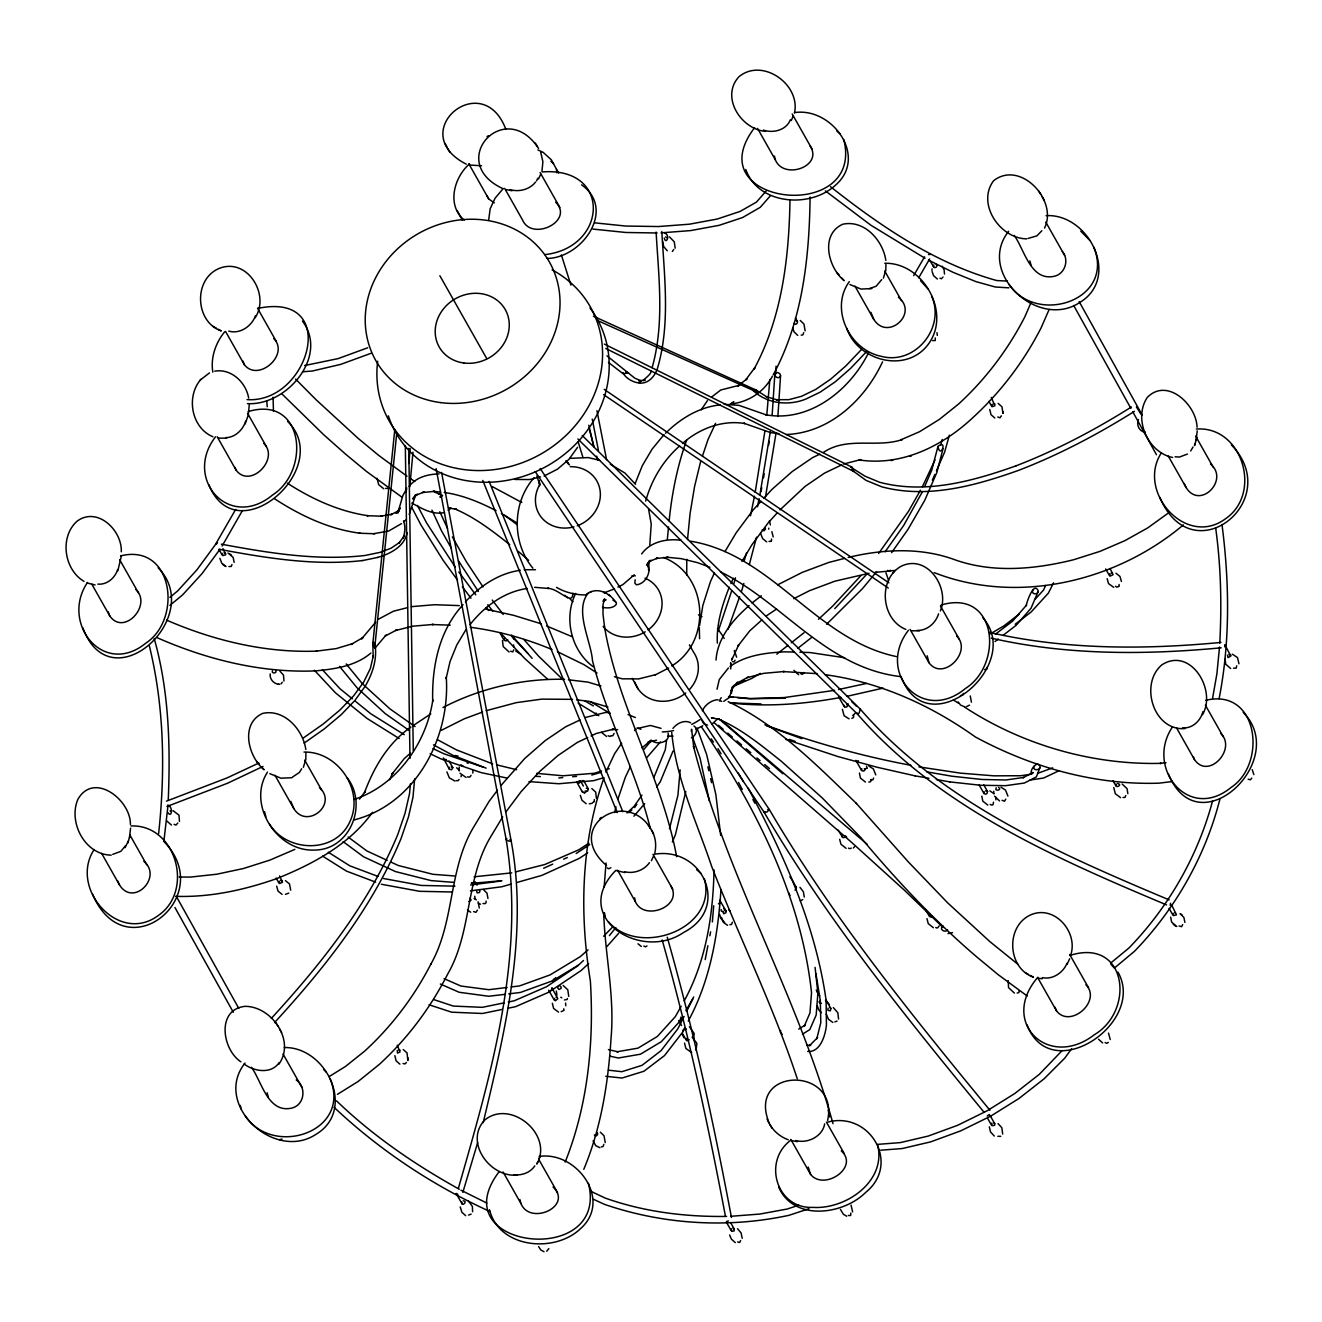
<?xml version="1.0" encoding="UTF-8"?>
<svg xmlns="http://www.w3.org/2000/svg" width="1322" height="1322" viewBox="0 0 1322 1322"><rect width="100%" height="100%" fill="white"/><g stroke="black" fill="none" stroke-linecap="round" stroke-linejoin="round"><path stroke-width="1.5" d="M234.143 562.395L233.168 557.438L228.012 552.993M1170.664 917.121L1171.639 922.095L1176.795 926.524M1184.892 922.442L1183.917 917.485L1180.083 913.601L1182.265 915.254M305.911 753.127L305.812 759.39L303.366 767.322M885.922 263.987L885.806 270.25L883.377 278.182M376.985 478.267L378.72 484.728L383.793 488.826M789.994 199.655C789.069 257.443 782.029 317.561 754.069 369.069L754.862 367.648L745.625 379.976L747.095 378.736L737.742 386.074L739.775 385.165L720.771 389.99L711.616 397.013M810.089 197.061C809.378 257.658 802.504 320.816 773.188 374.87M1110.249 1039.538L1108.497 1033.077M487.95 898.464L487.008 893.193L483.422 889.541M842.378 709.27L844.08 715.698L849.088 718.854M686.779 559.305L686.713 575.235M604.154 886.88L606.021 863.018M168.241 800.339C170.488 746.236 169.051 690.91 154.195 638.509M1219.776 643.103C1221.809 604.749 1220.966 566.163 1215.678 528.106M769.834 379.414L766.793 415.058L765.785 414.778C809.56 422.759 850.228 389.957 868.653 352.511M775.717 373.994L776.031 366.211M129.473 837.454L130.564 828.15M1196.129 440.143L1197.22 430.856M790.887 878.601L789.928 876.602M804.272 897.076L803.379 891.739L799.975 887.343M829.654 1117.007L829.572 1114.413M852.624 1211.91L851.054 1205.135M573.021 593.181L572.459 596.701L570.509 598.436C562.66 596.371 556.479 588.934 547.672 588.191L548.713 588.488L534.617 587.315M777.881 416.43L780.558 375.663C780.74 372.573 775.138 371.003 774.808 374.589L772.147 415.224M931.96 270.316L932.027 268.862M944.486 274.051L944.123 269.853L942.173 266.234M303.663 737.759L323.345 723.927L340.167 709.815L353.718 695.719L363.666 682.152L370.358 668.469L373.349 655.729L373.168 657.067L372.837 643.599L394.815 429.402M372.787 644.293L374.159 647.036L374.737 642.591M817.872 993.301L816.17 1015.048L809.808 1029.59L802.471 1034.168M537.79 1161.79L536.798 1164.087C553.835 1134.755 510.325 1098.483 484.513 1120.23C464.121 1142.324 490.264 1177.72 517.216 1175.093M794.505 112.882C800.735 84.426 762.397 57.342 738.998 76.693C720.193 96.837 740.998 129.275 765.57 131.407M270.2 673.923C269.374 679.078 273.968 684.118 279.058 684.333M282.297 682.284L280.958 683.937M443.349 757.969L449.315 769.189L451.595 769.751L452.818 767.685L449.034 760.993M461.097 776.774L461.196 775.535M582.44 791.399L584.506 793.233L586.241 791.085M993.764 791.217L993.747 793.646M1113.785 787.565L1115.322 793.745L1120.56 797.645M1127.848 793.663L1127.088 788.705L1122.114 783.996M1251.769 778.113L1250.447 779.765L1248.166 779.203M712.343 921.897L713.715 905.785M720.936 889.59C718.143 934.77 710.03 980.874 688.266 1021.047M680.152 769.867L677.938 795.233L669.477 828.762M685.771 791.548L675.443 834.628L672.353 841.998M406.218 491.784L406.598 487.686M408.829 463.51L410.184 448.604M409.803 486.661L412.976 452.223M410.448 783.797L409.523 793.712L405.011 813.361L397.823 834.413C369.003 903.719 321.692 963.474 271.341 1018.37M167.778 812.551C172.009 818.781 173.281 806.47 167.762 805.032M177.826 823.061L175.975 825.077L174.025 824.317M1225.064 659.248L1225.791 664.305L1230.683 668.535M1238.978 663.793L1237.508 657.579L1232.302 654.142M158.64 833.554C165.349 771.205 164.374 707.121 149.369 646.012M167.911 806.288L163.911 841.089M667.346 539.211L668.535 526.916M669.147 520.752C671.923 493.321 677.327 466.005 686.696 440.028M687.523 539.525L690.067 513.597L694.562 486.562L700.627 461.527M1219.528 647.003L1216.884 673.939L1212.571 698.33M374.985 645.219L396.55 435.103M649.796 544.846L651.234 524.123L648.54 508.838M770.362 431.484L759.952 494.61M776.08 432.773L765.488 496.973M273.456 411.192L273.076 397.211M605.245 1142.588L604.038 1135.763L600.337 1132.194M716.028 660.075C717.416 637.981 733.148 619.489 749.095 605.625M768.726 529.13L768.743 528.172M805.131 330.864L803.941 324.039L800.24 320.469M121.459 555.571L117.807 570.922M857.317 713.087L857.482 714.128C938.207 807.081 1055.303 858.127 1166.533 904.892M488.727 219.733L490.165 208.76L495.122 198.135L503.236 188.534M541.987 171.083L542.896 161.73L540.665 152.013M654.869 852.872C656.472 845.27 655.762 836.826 651.432 830.233M691.307 731.297L691.588 729.248L693.819 747.789L693.455 746.12C726.654 876.717 797.05 993.962 833.009 1123.683M735.032 660.207L734.503 661.463M723.745 701.321L729.281 697.57L731.744 690.596M721.168 909.553L721.101 910.032A2.363 2.115 -29.5 0 0 721.581 911.337L723.663 911.717M764.926 430.939L755.192 492.263M768.594 445.398L769.156 441.35M817.079 992.128L816.88 990.839A2.363 2.115 -29.5 0 0 816.186 990.195M666.552 740.337L665.28 749.772L653.944 777.27M780.558 375.663C780.228 379.249 774.626 377.679 774.808 374.589M568.741 996.375L567.799 989.814L563.106 985.419M472.598 1211.729L472.4 1206.457L468.517 1201.12M699.602 625.471L702.841 605.476L710.393 581.746L714.409 572.988M290.675 890.169L289.501 883.939L285.436 880.65M479.291 908.032L478.134 901.802M971.439 702.213L970.265 695.983M824.664 1123.865C822.615 1136.474 807.56 1143.827 795.778 1140.539M827.605 1120.511C839.536 1065.813 746.451 1066.755 769.024 1122.659M1219.115 698.677C1230.286 641.401 1229.443 582.225 1221.991 524.537M754.482 496.213L750.483 515.795M761.026 491.586L761.736 487.636M763.505 477.771L764.215 473.838M408.3 1058.096L407.837 1060.525L407.044 1052.907L403.227 1049.585M552.034 989.104L552.084 988.212M563.899 1010.091L563.8 1008.802M838.561 1019.047L837.851 1012.768L833.323 1007.579M1001.398 415.835L999.961 417.769L997.779 416.975M1002.952 413.307L1001.944 406.763L998.143 403.425M717.036 689.241L719.284 679.508L728.439 667.974M731.397 693.042L732.669 686.415L731.843 688.745M372.837 643.599L373.382 642.029M675.178 248.172L674.253 241.827L669.494 236.886M1002.952 413.224L1003.2 411.935M1070.556 955.558C1078.901 932.109 1053.882 903.67 1029.871 915.254C1005.431 927.119 1007.529 968.167 1033.44 977.156L1030.383 975.487M705.188 959.59L707.898 945.709M709.848 935.811L710.625 931.845M757.489 506.756L759.125 498.658M937.959 446.439C940.504 459.808 947.891 438.491 937.959 446.439L931.713 470.285L924.722 486.397M635.155 579.763L634.857 583.151L636.46 584.82C645.979 583.762 651.564 571.848 648.077 563.155L647.846 567.022L649.73 560.363M845.716 836.016L844.163 837.57A2.363 2.115 -29.5 0 1 842.676 837.421L838.198 830.15M664.272 238.026C665.759 245.264 670.998 235.25 664.602 233.002M645.681 501.088C651.399 480.084 663.181 460.403 679.607 446.026M407.11 532.716C404.664 546.531 389.825 554.05 377.646 557.454M989.253 1114.545L987.237 1115.983M1002.687 1134.078L1001.828 1127.716L998.011 1123.601M614.598 812.567L616.019 806.817M756.498 537.178L749.326 564.593M459.263 767.008L459.065 770.743M472.764 773.056L473.045 770.627M483.208 1122.659C504.921 1031.127 528.717 935.067 511.151 840.858L441.565 472.4M596.404 798.339L595.693 792.126L591.859 788.59M179.462 821.392L179.015 815.228L173.083 810.634M940.355 610.946C950.088 587.745 927.267 553.868 901.406 566.113C877.659 579.102 880.997 619.407 905.834 629.421M1212.555 800.983C1197.93 855.962 1168.565 907.156 1128.971 947.973L1110.612 963.127M1220.024 798.686C1205.631 855.813 1175.44 909.024 1134.474 951.311L1115.041 967.506M943.065 448.67L936.786 472.632L924.722 500.377L907.966 529.428L891.59 552.662M735.445 577.846L734.007 583.382M502.476 640.509L503.186 646.541L509.053 651.994M732.19 658.207L731.661 660.141L738.701 644.822L737.792 646.21L749.855 630.726L761.869 619.935M477.688 1142.505L462.849 1192.378M940.636 445.117L942.222 439.499M949.378 435.169L944.619 452.107L936.455 470.748M476.598 890.912L477.126 892.829L478.911 892.664A2.363 2.115 -29.5 0 0 479.903 891.507L479.39 889.574M672.997 751.127L660.24 781.847L656.67 786.887M844.229 705.287L844.758 707.204L846.543 707.039A2.363 2.115 -29.5 0 0 847.534 705.865L847.022 703.948M1032.763 590.174C1030.846 594.553 1038.051 595.297 1038.282 591C1033.854 580.424 1026.401 603.212 1026.186 605.757L1026.583 605.03L1012.553 621.175L995.35 634.246M461.923 1202.012C461.031 1207.564 468.434 1201.434 463.311 1200.756M943.016 277.042L941.479 278.76L939.959 278.182M125.012 847.666L128.465 840.842M1195.105 443.548L1194.526 445.58L1196.939 437.367M744.336 560.379L746.533 552.811M741.625 591.05L743.823 583.481M127.87 842.891L130.283 834.661M1033.969 766.38C1032.366 770.792 1039.885 770.792 1040.166 766.843C1038.117 759.291 1029.144 769.867 1031.474 774.262L1033.226 772.478L1022.881 777.766L1023.674 777.468L1005.877 779.98L982.081 779.484L951.873 776.212L926.887 771.866M471.045 775.353L470.302 776.559A2.363 2.115 -29.5 0 1 468.864 777.154L467.575 776.774M283.966 681.012L283.486 675.079L279.801 671.014M802.751 899.571L800.339 900.877M415.323 495.882L409.159 514.473M652.126 367.698C664.602 323.725 658.67 277.025 656.109 232.077M458.337 1188.495C490.528 1075.959 525.826 956.88 506.062 839.024L436.095 468.583M731.611 591.066L718.342 630.776M1039.951 767.603L1036.398 776.873L1024.385 783.037L1005.596 785.681L980.825 785.285L949.857 781.897M507.698 639.716C504.624 644.31 501.269 634.791 500.36 633.172M596.057 713.037L597.015 715.334M854.524 846.741L853.368 847.997M1008.19 980.577L1008.554 987.65L1014.42 993.086M216.296 544.119L217.502 542.813M702.461 456.04L708.014 439.565L715.566 423.337M604.022 777.716C581.019 842.676 579.333 913.419 590.372 980.957C594.14 1042.05 587.993 1104.895 565.172 1162.071M617.903 799.149L625.323 777.303L630.396 766.595M739.659 596.751L728.009 629.322M780.624 1030.433L780.558 1032.581L782.178 1034.382M117.625 569.518C115.146 577.929 106.917 585.002 97.845 584.126M1202.921 711.682C1200.69 720.705 1192.312 728.802 1182.579 727.844M1202.541 714.64C1216.984 690.001 1190.378 646.276 1161.823 664.883C1139.184 684.036 1153.495 731.182 1184.991 728.571M723.068 911.337L723.663 913.75L725.993 912.709L726.009 910.858L719.713 900.249M683.722 1029.276L682.929 1030.516M686.3 1038.398L686.895 1040.827L689.225 1039.77M1138.473 419.685C1136.094 424.676 1139.333 431.848 1145.199 432.079M583.779 1169.342C601.18 1127.699 608.302 1082.569 611.078 1037.753C614.813 995.763 604.914 954.501 603.708 912.725M575.665 593.413C563.453 617.985 571.005 650.292 593.132 666.701M635.287 483.241L642.31 465.691L652.027 449.249L664.041 434.574M245.694 421.173C243 429.815 235.101 437.549 225.698 437.665M245.148 423.899L248.255 415.158L249.263 404.78M771.37 540.896L771.618 540.004A2.363 2.115 -29.5 0 0 771.404 539.079M693.67 1039.373L694.149 1033.391L689.39 1026.682M1044.512 228.078C1058.36 200.233 1020.154 159.665 993.566 180.767C976.314 203.803 1000.143 238.753 1026.863 238.852M938.587 613.821C935.778 623.009 927.086 630.842 917.121 630.396M272.365 670.849C271.027 674.022 277.603 673.493 275.769 670.568M459.081 779.451L458.238 780.492M790.358 119.757C786.491 130.085 773.139 133.539 763.389 130.068M791.283 120.55L793.25 115.84M538.765 1159.361L540.02 1156.419M1038.051 591.793L1031.028 608.219L1016.254 625.207L1003.2 635.254M922.392 491.767L903.719 525.412L885.162 551.737M1031.011 302.573L1024.963 316.569C1008.19 349.372 985.716 379.15 958.549 404.053L939.364 419.405L919.682 431.65L900.679 439.912L902.232 439.565C876.536 448.274 847.501 436.161 823.474 452.388M1049.156 309.431L1041.158 327.74C1023.972 361.369 1000.919 391.907 973.075 417.438L972.579 417.901C942.057 446.373 901.621 466.319 859.118 459.957L860.82 459.577L843.32 464.088M935.018 459.957L922.426 486.727M932.39 480.068L934.836 474.466M406.399 1062.442L405.044 1063.929L403.045 1063.516M554.447 998.49L555.405 1000.804L557.801 998.688L551.918 987.831M255.559 315.512C251.907 326.071 240.026 334.449 228.756 331.111M254.997 317.974C270.696 294.558 246.768 256.633 218.659 268.647C193.276 279.669 194.978 321.874 221.286 330.93L218.213 329.261M1067.052 963.226C1063.252 972.612 1052.593 979.966 1042.331 977.619M1067.168 964.201L1069.647 958.764M729.265 587.199C722.291 604.898 716.309 623.885 717.35 643.136M730.901 583.63L733.363 578.276M536.567 180.866L537.773 178.255M538.517 178.933L540.731 174.157M651.399 860.721L653.613 855.945M389.593 779.699L392.865 772.759L391.956 774.147L404.202 758.663L410.266 753.292M605.922 772.098L614.598 753.755L621.671 743.261M702.379 710.74C705.023 704.824 711.434 700.065 717.929 699.685M288.741 893.11L285.453 894.333M969.505 705.155L966.63 706.559M1119.056 586.076L1119.09 584.473M235.68 509.4L215.155 544.978L196.796 569.98L177.693 590.884L169.894 597.362M242.455 510.49L222.096 546.052M684.052 1016.469L677.905 1028.714L661.066 1050.643L642.046 1065.317L621.885 1071.696L608.368 1070.176M686.696 1011.214L692.844 998.969M682.879 1031.788L684.68 1028.202M1045.652 585.464L1043.521 590.058L1035.275 599.064M1053.601 582.82L1048.296 593.231L1031.11 612.02L1015.23 624.232M731.33 1228.766L731.727 1231.311L734.123 1230.964L734.305 1229.163L730.521 1222.47M403.739 536.699C400.83 542.896 407.523 531.328 403.541 521.099M882.534 361.864C865.15 399.492 829.72 432.806 786.54 434.492M933.894 264.962C931.597 269.192 939.116 267.771 936.273 264.417M471.161 1214.125L468.533 1215.1M650.837 370.755C653.283 373.895 637.65 383.182 645.219 380.009L638.691 380.852M399.839 508.673L397.757 513.118L402.88 495.519L406.532 489.074M415.505 494.758L412.695 498.956L417.388 494.098M649.366 560.941L646.557 565.138L651.151 560.231M920.442 490.247L908.462 511.383L878.618 553.455M681.161 1006.257L675.344 1016.618L657.398 1036.431L637.981 1048.148L616.862 1051.8L618.184 1051.833L608.434 1049.618M684.201 1000.886C706.08 961.21 713.103 914.741 714.029 869.942M680.07 1020.964L682.02 1017.527M685.92 1010.669L693.72 996.937M913.684 275.62L924.557 256.832M918.707 277.785L929.597 258.98M724.952 551.605L736.172 532.799L753.028 510.094L761.059 501.302M741.989 561.404L751.904 544.78L768.297 522.702L777.402 512.721M696.066 1050.279L696.876 1043.289L692.117 1037.109M94.159 849.517C68.661 888.219 118.815 945.346 158.557 915.303C194.433 890.4 175.991 824.234 130.994 825.953M125.59 845.634L120.831 851.351L112.734 854.376M466.121 629.371L456.817 644.905L450.058 661.512L446.125 678.5L446.274 677.161C450.405 737.99 415.554 804.42 353.635 820.037M1161.46 452.719C1135.945 491.437 1186.098 548.564 1225.841 518.521C1262.51 493.04 1242.283 425.684 1196.327 429.039M1190.692 450.951L1193.022 447.018M502.707 816.88L490.958 836.314C465.245 878.75 472.433 931.349 447.629 974.198L447.332 974.76C430.146 1008.389 407.093 1038.927 379.249 1064.458L358.097 1081.495L337.44 1094.352M828.051 1008.108L827.952 1010.339L830.315 1010.834L830.96 1008.719L826.019 999.928M837.09 1021.063L834.81 1021.906M850.724 1215.265L850.823 1213.034M594.322 801.479L594.305 799.529M861.812 768.743L861.564 770.395L863.117 771.073A2.363 2.115 -29.5 0 0 864.555 770.495L865.282 768.875M984.196 791.795L983.948 793.448L985.501 794.142A2.363 2.115 -29.5 0 0 986.939 793.547L987.551 791.548L983.766 784.855M267.474 772.131C246.636 804.454 277.124 852.046 314.785 850.063C350.247 849.749 368.194 804.404 347.075 777.617M301.697 768.743L299.383 772.461L292.195 777.286M849.302 281.636C829.505 308.77 849.418 349.95 881.163 356.296C915.006 365.55 945.742 327.691 931.613 296.128M881.708 279.603L876.139 286.23L869.281 288.659M87.533 582.407C60.002 622.811 103.248 677.856 145.916 643.087C182.535 619.109 173.413 542.896 120.633 555.868M1172.515 726.902C1144.984 767.305 1188.23 822.35 1230.898 787.582C1267.517 763.604 1258.395 687.39 1205.614 700.363M406.168 519.926L403.607 521.496M245.016 1063.037C212.33 1104.316 274.431 1162.137 316.239 1134.177C356.593 1109.769 326.352 1046.627 284.313 1047.536M701.139 409.853L707.435 400.616M279.107 1062.607C271.407 1074.389 253.874 1071.514 244.107 1063.979M278.81 1064.26C295.748 1041.042 271.919 1006.339 245.115 1006.339C216.279 1009.264 221.997 1049.354 240.885 1061.83M1008.636 231.3C975.95 272.563 1038.051 330.384 1079.859 302.424C1120.891 277.471 1088.898 213.354 1046.099 215.635M1041.868 230.739L1036.878 235.861L1028.202 238.39M504.426 638.196L504.145 639.865M611.309 735.577L609.822 736.503L608.137 735.71M646.987 945.924L645.5 946.833L643.814 946.056M1108.299 1042.414L1106.811 1043.322L1105.126 1042.546M200.994 379.282C185.791 396.303 191.277 427.783 212.941 436.772M215.536 436.772C182.932 478.746 229.235 530.965 272.497 495.023C310.852 470.665 304.258 394.881 248.189 411.555M908.445 630.264C875.842 672.22 922.145 724.439 965.407 688.498C1003.762 664.156 997.168 588.356 941.099 605.046M222.36 553.373L222.724 555.587L225.748 554.794L222.922 548.564M641.947 795.133L634.081 806.354L627.008 812.964M1173.11 913.403L1173.473 915.617L1176.497 914.841L1171.771 905.256M634.527 807.61L636.874 804.321M644.706 803.66L633.899 816.203M534.138 477.705C511.994 502.542 511.697 542.714 532.898 568.196M577.582 447.299L568.972 459.312L557.57 469.112L544.135 476.003M1224.684 646.822L1224.883 644.839M1227.477 655.216L1228.039 657.629L1230.832 656.043L1225.097 645.186M1061.996 1050.742L1039.406 1074.241L1014.883 1093.443L986.989 1110.86L957.624 1125.303L928.193 1136.077L900.315 1142.605L877.428 1144.389M1071.613 1048.743L1064.739 1058.162L1044.165 1078.752L1018.932 1098.516L990.723 1116.132L960.863 1130.806L930.622 1141.878L902.166 1148.554L880.733 1150.206M219.915 549.324L202.117 573.533L182.634 594.85L169.927 605.393M404.135 536.088L398.814 543.259L399.707 542.334L391.081 548.2L379.992 552.381L365.037 555.471C316.933 561.007 268.548 552.927 221.319 544.185M397.244 1050.428L397.476 1053.089L400.004 1051.965L397.261 1045.206M551.836 989.567L550.679 990.591M992.161 404.268L992.029 406.73L994.921 405.804L991.219 397.377M563.701 1010.537L561.172 1011.661M224.674 331.805C215.585 342.91 210.413 357.799 212.842 372.16M1037.82 977.272C998.986 1022.187 1048.495 1070.109 1094.236 1034.812C1135.598 1010.272 1126.84 937.232 1069.829 955.459M497.452 790.242L488.991 801.545L474.35 825.953C448.108 868.356 455.231 921.054 430.856 964.151L431.137 963.589C414.364 996.391 391.89 1026.169 364.723 1051.073L345.538 1066.408L329.128 1076.62M501.088 785.384L524.735 758.498L545.259 740.551L565.651 726.786L580.044 719.978M505.88 811.972L521.182 791.548L539.459 771.684L558.148 755.391L577.466 742.353L587.712 737.511M359.485 799.132L365.434 791.2L364.508 792.589C374.076 767.041 388.09 743.03 410.911 727.05M372.507 812.319C349.388 844.593 312.868 864.109 276.777 878.585L276.595 878.634M772.395 376.291C763.802 392.254 748.169 402.301 730.24 404.036L733.842 401.805L730.752 404.466M717.78 718.771L712.062 723.977M890.516 570.278L888.962 571.269L887.607 570.377M686.432 1029.045L684.085 1029.623M764.777 811.526L764.314 812.551C826.977 919.534 905.273 1016.403 983.832 1111.967M682.582 1032.251L664.503 1055.6L643.913 1071.25L622.034 1078.025L605.757 1076.306M1058.905 770.792L1043.554 778.047L1030.036 780.03M609.376 935.629L615.821 927.614M618.597 933.382L606.583 946.916M449.48 767.239L449.1 768.826M592.322 803.247L589.265 803.826M996.226 787.796C993.764 791.878 1002.72 790.06 998.573 787.35M1116.247 784.128C1114.132 789.284 1123.65 784.706 1117.586 783.549M754.598 127.689C695.24 205.373 865.1 224.839 843.8 139.504M499.253 1171.54C439.896 1249.224 609.756 1268.69 588.455 1183.355M534.799 1165.872C530.32 1172.763 521.628 1175.688 513.696 1174.762M374.837 648.309L386.305 634.791M672.948 728.405C676.93 723.332 684.432 719.416 690.662 722.803M463.031 604.749C438.954 630.693 431.749 666.899 432.707 701.271L432.839 699.916C426.328 743.443 396.732 785.433 354.048 799.463M465.443 601.824C479.77 586.142 498.857 573.186 520.273 570.327M469.938 624.761C483.984 606.666 504.161 591.727 527.23 588.472M730.57 690.778L737.775 682.119L736.238 683.606L746.699 677.872M279.306 881.13L279.669 883.592L282.561 882.171L279.537 875.974M610.863 867.711L608.649 868.802L607.277 867.876M867.529 573.401L834.793 608.632M876.602 571.682L862.407 588.703L826.597 624.265M612.152 927.499L603.592 936.273M1109.819 573.682L1110.183 576.128L1113.074 574.723L1110.05 568.51M469.393 163.994C453.876 177.578 446.472 205.406 464.253 220.113M790.754 1140.242C762.381 1161.195 776.394 1209.035 812.914 1207.383C845.716 1209.514 886.17 1181.637 877.791 1145.513M643.764 749.591L651.399 740.551M538.55 148.444C504.607 96.456 445.283 161.912 502.823 188.616M535.559 182.056C529.758 189.542 519.05 192.268 510.11 189.624M653.547 833.802C629.751 783.913 561.272 826.696 606.55 865.579M615.358 870.834C570.327 917.352 640.972 961.871 683.54 932.489C730.967 908.148 702.924 846.212 654.307 854.227M649.449 862.671C644.045 870.372 633.651 874.024 624.579 871.727M400.285 507.978L395.823 513.184L399.393 510.391L390.701 514.754L392.386 514.175L380.852 516.175L382.207 516.224L366.971 515.696L368.16 515.729C339.11 511.515 311.86 499.038 287.37 483.191M660.405 741.923L646.623 757.853M375.679 622.166L361.567 638.939L363.104 637.452L351.041 644.492L352.677 643.649L336.201 648.606L316.024 651.201L317.297 651.102C265.524 653.085 213.916 640.641 166.605 620.134M766.248 190.946L756.415 202.117L740.072 211.437L717.168 219.055L689.423 224.195L658.505 226.541L625.653 226.045L594.999 222.873M770.362 195.838L760.249 207.323L742.551 217.552L719.185 225.318L690.613 230.59L661.066 232.854M679.772 1021.344L661.364 1041.653L640.459 1054.196L618.299 1058.013L609.739 1056.113M763.736 498.377L772.147 489.223L792.258 471.508L812.65 457.594L819.871 454.124M780.013 509.862L805.197 486.314L824.515 473.127L841.618 464.914M728.455 1220.933L726.439 1221.511M850.872 467.244L865.001 476.184L879.576 482.249C925.218 494.395 972.794 481.225 1015.957 465.856L1015.775 465.922C1056.245 450.356 1094.699 430.014 1131.384 407.011M860.754 575.781L832.976 605.807L818.516 619.258M641.649 553.935C650.407 541.607 667.065 538.351 681.243 540.285M274.53 1022.6C324.898 967.671 372.226 907.9 401.045 838.561L408.465 816.93L412.976 797.249L414.645 778.939M861.63 349.339L845.849 365.93L830.629 379.199L815.757 389.412L801.512 396.303L788.904 399.657L776.345 399.723L777.584 399.988L766.033 396.633L767.289 397.211L756.217 390.122L593.413 316.206M866.588 351.569L850.624 368.375L835.19 381.86L820.251 392.105L805.974 399.013C788.556 406.118 767.057 403.805 753.16 390.552M952.584 932.605L947.973 933.613M947.61 929.746C945.131 933.696 938.289 928.573 943.115 926.044M409.126 486.397C416.017 477.259 428.097 474.102 439.036 473.954M582.44 780.509L582.093 780.872A2.363 2.115 -29.5 0 1 580.655 781.451L579.102 780.757M588.158 593.214C574.012 610.582 591.198 641.269 592.487 660.736C607.129 718.11 635.932 770.643 650.226 828.134M842.411 834.926L841.982 836.843M929.713 914.279L929.977 916.774A2.363 2.115 -29.5 0 0 931.465 916.923L932.374 916.51M893.044 572.757L893.887 571.93M370.92 653.035C355.833 665.858 335.491 668.982 316.404 670.816L315.132 670.915C260.682 673.03 206.513 659.447 156.905 637.601M200.151 380.108L209.471 372.903M1183.372 524.884C1116.33 581.531 1017.411 605.261 934.158 572.608M628.925 812.749L631.883 809.956M991.847 1122.989L991.996 1125.666L994.607 1125.386L994.755 1123.717L990.013 1115.355M1000.787 1136.325L997.829 1136.292M401.475 523.628L388.618 531.08L373.498 533.708M623.207 372.672C624.48 377.547 634.048 383.264 640.013 382.901M583.481 960.499L577.648 965.919L546.581 986.708L514.291 1000.771L508.292 1002.01M588.654 963.556L581.184 970.497L548.713 992.244L515.613 1006.67L507.945 1008.24M752.003 603.014L761.29 595.792M665.577 433.219C680.367 418.611 699.222 406.961 720.242 404.929M682.516 443.448C699.288 428.609 722.374 419.718 744.864 423.536L743.84 423.222L770.478 432.591L779.022 433.699M282.049 1139.085L279.471 1139.597M811.758 637.353L797.877 648.259M588.042 949.857L580.259 956.665L550.101 974.909L519.447 985.948L511.284 986.939M634.312 574.789L622.91 584.588L617.87 587.166M671.774 665.908C712.31 641.401 708.195 574.541 663.446 557.487M634.577 730.537L636.146 729.199M649.647 741.46L651.217 740.138L641.963 747.888M1170.201 905.487L1170.581 903.24M776.824 654.142L788.044 645.318M791.25 642.806L804.073 632.726M848.311 703.982L846.923 704.659M1118.743 586.456L1116.842 587.166L1115.487 586.241M995.036 641.55L998.292 639.038M1019.179 614.102L1004.026 625.802L990.079 634.015M771.106 541.26L769.024 541.458M680.119 1019.659L681.012 1018.122A2.363 2.115 -29.5 0 0 680.78 1017.196M487.025 136.695L488.462 135.654M691.389 737.858C695.636 735.875 698.974 729.05 693.967 726.009M599.907 818.483L601.345 817.442M1167.508 513.63L1147.727 527.908L1124.956 540.632L1100.152 551.307L1073.662 559.735C1034.531 569.402 992.078 573.451 953.493 559.272C919.765 547.209 882.584 549.192 848.212 557.438M304.143 743.08L324.072 729.066L341.159 714.723L354.742 700.61L364.922 686.63C372.474 674.088 377.348 659.298 375.035 644.525M928.54 254.551L930.589 254.386M442.622 495.254L439.912 497.089L442.093 495.833M448.075 510.292L450.918 508.375M766.363 615.887L776.51 609.095M412.563 725.96L430.79 713.897M576.161 853.516L589.678 844.576M587.679 852.839L579.168 858.441L541.888 875.379L517.067 882.435M588.885 843.188L578.755 849.798L544.714 864.538L515.646 871.876M416.827 494.511L415.009 495.667L424.147 491.949L422.511 492.511L434.591 491.371L433.302 491.321L440.606 492.081M650.556 560.627L648.755 561.784L657.778 557.967L656.125 558.528L668.106 557.273L666.8 557.223L681.342 558.661L697.686 562.709L709.897 567.287M798.67 1029.111L805.296 1025.029L804.321 1026.004L809.973 1012.9L811.526 992.756C801.215 896.167 755.391 806.42 701.536 727.001M1134.425 411.357C1097.673 434.376 1059.186 454.735 1018.684 470.318L1018.502 470.384C975.206 485.785 927.515 499.005 881.757 486.81L865.993 480.349L851.5 469.806M552.513 980.792L578.193 965.258M851.269 848.096L850.36 848.509A2.363 2.115 -29.5 0 1 848.873 848.36L848.476 848.113M760.332 673.344L751.838 678.384L733.446 686.316M729.975 666.486C745.79 655.233 765.504 652.853 784.359 651.845L793.745 652.027M1187.47 454.057L1179.389 457.065L1175.06 456.768M614.416 676.732L622.199 678.814L638.757 678.897L655.729 674.633M850.393 1215.579L848.311 1215.447M378.538 619.142L393.51 611.194L407.49 607.657M384.768 636.279L397.162 629.685L395.559 630.511L412.58 626.198L433.385 624.447L432.211 624.529L450.24 625.174M589.728 592.405C599.477 587.232 611.425 594.503 616.366 603.179L616.267 604.352C613.276 608.533 607.079 608.186 602.535 607.442M604.319 600.634L606.038 599.725L603.014 601.312L604.65 598.849L603.03 604.518L602.997 614.003L604.534 626.909M258.864 763.025L227.136 777.881L166.456 801.165M262.995 766.446L227.599 783.219L166.903 806.503M586.456 594.123L591.463 591.496M748.45 676.914L746.831 677.74L763.703 673.344L784.359 671.493L783.186 671.576L817.095 673.658M614.515 588.901L604.022 592.801M655.183 674.931L668.668 668.007M696.083 729.232L702.775 725.795M777.749 584.787L802.239 572.393L828.795 562.445L844.527 558.38M793.778 598.701L809.494 590.703L835.008 581.151L869.066 573.269M442.986 707.534C480.25 688.134 522.504 678.401 564.511 679.31M441.284 730.355L464.237 718.821L482.596 712.029M591.116 735.908L596.239 733.479L613.672 729.149L611.954 729.529L617.655 729.678M733.875 685.457L744.749 680.45M543.639 868.257L552.745 864.125M563.668 859.168L567.32 857.515M387.908 488.562L385.66 488.38M1052.676 767.867L1037.952 773.221M294.856 849.385L269.886 860.11L243.43 868.521L216.841 874.206L190.599 877.064L179.131 877.031M446.373 759.522L443.977 759.456M734.14 661.744L732.421 661.678M859.796 709.369L860.407 709.286C941.033 802.157 1058.046 853.169 1169.177 899.885M486.149 710.707L516.241 702.66L541.805 699.123L572.525 699.355M367.681 347.785L338.234 358.576L304.605 365.55M370.804 353.371L340.779 364.36L312.339 371.019L302.606 371.779M552.199 980.957L520.455 992.442L508.739 993.88M798.752 1205.201L787.301 1209.002L759.853 1214.059L730.62 1216.306M808.915 1208.721L789.019 1215.298C728.092 1228.502 663.413 1224.569 604.468 1204.359L593.628 1199.351M257.873 308.39C341.192 291.005 309.331 403.689 247.032 399.624M175.529 896.316C210.066 897.539 244.339 889.987 276.777 878.585M767.735 809.56L769.305 809.51C832.265 917.005 910.974 1014.271 989.93 1110.249M444.489 512.506C432.922 515.316 421.536 508.359 411.77 503.021M601.51 771.007L594.388 773.271L562.974 775.783L536.682 773.353M605.377 769.85L609.244 768.693M591.81 775.039L601.361 772.23M603.41 777.799L593.644 780.674L558.842 783.748L528.982 781.599M672.353 251.477L673.774 249.428M866.422 683.457L838.545 689.522M511.333 884.054L501.782 886.765L470.401 890.863M853.103 715.599L855.037 713.302M883.079 688.134L846.89 696.347M511.779 872.867L474.102 876.8M585.448 717.433L605.575 712.475L609.673 712.575M569.881 458.37L588.191 457.577L599.593 460.287M540.5 476.895L529.593 479.539L514.936 479.456M638.179 728.306L650.391 725.464L661.066 728.356M647.615 742.369L656.555 740.188M639.27 383C648.111 384.124 654.572 376.572 657.265 369.069C670.551 324.568 664.355 277.075 661.81 231.482M891.061 460.585L892.796 460.205M544.928 254.601C607.641 247.71 612.136 166.407 542.169 171.943M547.11 258.451C582.027 258.038 616.465 209.603 581.63 184.849M909.784 456.354L911.321 456.007M851.798 718.309L852.74 717.978A2.363 2.115 -29.5 0 0 853.731 716.821L853.219 714.888M795.018 890.119L796.488 887.69L790.606 877.213M218.907 549.241C266.152 558 314.553 566.064 362.674 560.545L363.021 560.478M362.674 560.545L377.993 557.372M834.562 690.348L784.21 697.57L748.863 698.677L737.23 697.619M504.31 1002.82L482.332 1007.331L453.33 1006.075L433.831 999.597M502.195 1009.43L482.447 1013.478L451.678 1012.189L429.039 1004.77M457.776 780.691L456.272 780.658M506.838 838.528C503.682 840.495 514.324 842.924 509.928 839.47M871.793 288.593L860.969 289.055L849.897 284.544M291.782 777.733L280.958 778.195L269.886 773.684M840.809 697.438C804.387 704.13 766.876 707.22 729.975 702.891M524.173 569.716L535.493 569.732M1030.334 774.328L1020.815 775.733L993.78 775.832L960.45 773.139L918.906 766.892M875.048 572.393L895.258 570.46M470.615 884.996L500.856 881.047M1166.004 762.662L1159.956 763.438L1161.228 763.356C1092.402 765.074 1022.798 745.013 965.159 707.468M1171.87 781.583L1159.063 783.169C1095.079 785.285 1031.243 767.256 975.239 736.883C930.688 705.105 879.593 681.987 825.077 674.699M507.185 987.451L488.81 989.699L460.915 986.03L444.093 978.677M504.822 994.359L488.677 996.259L459.18 992.277L440.342 984.031M1228.816 654.456L1230.782 655.216M558.826 777.947L562.775 777.6M572.641 776.725L576.59 776.378M471.409 883.377L501.881 880.7M411.473 606.649L434.591 604.716L459.296 605.608M457.891 1194.394L456.173 1193.402M1220.95 642.426C1143.877 649.713 1065.152 649.862 989.352 632.362M1221.164 647.813C1144.687 655.001 1066.59 655.315 991.335 638.146M247.445 403.623C286.61 405.97 328.963 356.262 302.441 321.081M993.466 403.507L995.003 404.069M556.066 997.3L556.975 997.366M398.566 1049.668L400.103 1050.213M821.441 1003.266L820.466 1003.216A2.363 2.115 -29.5 0 1 819.326 1002.39L819.078 1001.531M214.742 371.168C231.3 368.276 246.008 382.455 248.685 398.104M226.657 438.193L218.543 438.111M919.534 630.842L911.42 630.759M481.538 165.762L469.839 165.052M827.903 1122.048C869.859 1111.091 901.059 1163.823 865.728 1192.361C843.039 1215.067 793.531 1221.445 778.691 1187.09M1111.207 572.988L1112.182 573.054M280.694 880.435L282.379 880.981M468.765 901.538L471.177 900.034L469.822 898.282M1174.432 912.742L1175.44 912.808M450.637 507.813L448.455 507.896L456.553 509.383L454.702 508.871C475.011 517.431 492.643 531.047 509.78 544.664M713.616 717.829L711.434 717.912L719.383 719.251M761.009 703.932L732.983 703.007M639.418 380.769L641.418 380.934L634.89 378.241L606.963 355.849M625.719 371.928L628.479 372.821L623.108 373.779L608.451 362.393M718.391 903.851L720.308 902.678L720.325 900.827M806.651 1045.322L810.717 1045.256L809.378 1045.785L817.607 1037.522L816.798 1038.712L820.797 1022.732L820.301 1000.407M807.692 1051.469C820.648 1052.593 825.556 1034.498 826.432 1024.98L826.101 1000.209C815.459 925.02 783.896 854.524 748.153 788.193M546.713 1251.24L548.812 1248.629M785.466 698.247L750.913 698.644L728.538 696.512M665.61 236.919L667.445 238.01M585.762 594.95C575.681 594.999 565.188 592.471 556.529 587.365M667.61 736.139L673.08 736.172M657.15 232.986L625.934 232.49L592.917 229.086M726.621 1216.422C685.507 1217 644.062 1211.894 605.212 1198.079L590.984 1191.37M454.884 886.153L421.156 885.443L383.611 878.535M452.174 891.986L419.636 891.309L381.347 884.253M278.198 684.3L279.471 684.333M794.489 112.618C831.869 106.851 868.091 156.409 835.868 184.832C810.419 208.76 758.332 204.993 745.757 169.447M539.145 1156.453C576.541 1150.702 612.747 1200.244 580.523 1228.667C554.48 1253.62 498.923 1248.216 489.52 1209.729M799.893 652.225L810.155 652.556L844.708 657.761M274.612 498.807C300.507 515.646 329.376 529.329 360.278 533.245M359.088 533.212L374.853 533.758M868.818 782.013L869.314 782.029A2.363 2.115 -29.5 0 0 870.752 781.434L871.347 779.435M1007.447 281.107L996.738 280.545C934.836 263.359 880.419 226.079 830.497 186.699M1008.884 287.832L995.4 287.023L976.016 281.652L952.931 272.266L928.507 260.12M111.246 855.136C85.038 854.871 67.984 822.301 77.899 799.331C93.879 771.189 130.878 799.843 130.415 824.531M536.236 776.311L540.351 776.609M724.159 404.284L739.064 405.391L766.81 415.075M454.471 875.957L432.922 874.305L398.286 865.497L390.899 862.076M453.429 882.336L431.154 880.617L395.476 871.578L363.6 856.805L343.158 841.651M846.708 837.14L845.022 836.347M1017.163 993.07L1018.882 992.558L1019.146 990.889M729.033 696.925L733.132 697.272M884.765 263.26C924.028 262.417 952.716 314.867 926.904 346.05C904.231 373.432 857.532 360.262 846.675 328.187M303.994 752.069C337.688 751.243 364.211 789.928 350.231 820.929C336.3 853.715 287.634 852.987 269.655 824.333M444.275 492.462C462.502 495.023 479.82 502.228 496.081 510.672M170.092 810.898L171.546 811.708M553.257 979.453L555.223 978.511A2.363 2.115 -29.5 0 0 555.537 977.569M559.702 985.782L561.189 987.121A2.363 2.115 -29.5 0 1 560.892 988.542L558.925 989.484L557.867 988.195A2.363 2.115 -29.5 0 1 558.148 986.774M568.443 679.789L588.075 682.135L600.915 685.986M576.574 699.85L588.769 701.304L607.889 707.022L606.319 706.411M95.068 584.935L86.938 582.985M470.235 627.272C498.328 630.908 525.875 638.658 552.018 649.515M754.3 389.577L756.217 390.122M707.551 725.084L703.882 723.894L702.032 720.705M785.582 739.262L838.016 756.581L877.246 767.289L915.27 775.898M1039.274 978.313L1042.1 978.792M224.195 552.695L225.765 553.587M915.055 775.849L928.887 778.261M936.323 779.55L950.303 781.98M1172.614 457.462C1147.645 452.438 1133.004 418.744 1147.314 397.377C1167.227 377.15 1196.41 404.681 1197.054 427.221M791.828 1140.638L797.447 1141.663M984.559 669.626L986.923 669.015L987.27 667.032M960.433 695.62L962.796 695.008L963.325 693.372M965.126 707.022L960.598 705.105L958.153 701.932M901.488 676.699C826.448 668.436 783.748 602.849 720.49 571.864M910.858 765.289C861.151 756.035 812.319 742.204 764.86 724.787M506.276 189.591L512.077 190.781M624.959 872.57L615.705 870.405M507.086 778.08L481.225 772.643L441.168 758.977L430.129 753.738M486.017 609.194L513.647 615.325L541.045 623.753M605.807 348.496L853.847 471.458L852.161 467.277M496.626 764.843L516.605 769.701M1123.039 797.53L1125.005 797.381L1125.782 795.514M451.347 766.677L452.818 767.685M455.016 781.054L449.364 777.914L446.919 771.916M690.596 541.194C772.478 554.761 815.806 639.683 896.415 656.571M691.654 1052.593L685.887 1048.462L684.515 1043.075M599.874 1147.694L595.776 1145.695L593.066 1140.919M558.512 1012.107L553.604 1008.471L552.348 1003.282M732.9 1228.055L734.305 1229.163M438.755 494.064L440.623 494.593L434.938 492.214M856.507 760.894L857.433 761.042A2.363 2.115 -29.5 0 0 858.441 760.745M466.104 777.485L459.99 773.221M796.323 320.602C799.628 321.461 795.514 326.534 794.225 323.196M801.198 335.144L802.9 334.879L803.71 332.665M729.86 924.706L731.562 924.425L732.355 922.227M727.563 925.301L723.448 922.426L721.432 917.402M601.312 1146.868L603.014 1146.587L603.823 1144.389M544.02 1251.719L540.781 1249.951L538.599 1246.547M719.945 700.825L721.762 701.387M989.848 790.837L994.045 793.712M987.831 805.098L982.824 801.165L981.8 796.125M865.447 782.046L860.424 778.096L859.416 773.073M467.03 762.893L468.203 763.29M521.132 654.373L515.646 650.92M1113.702 587.315L1108.547 583.646L1107.158 578.672M483.026 767.107L443.828 753.738L432.988 748.582M471.442 882.799L473.226 882.633A2.363 2.115 -29.5 0 0 473.64 882.319M480.481 904.215L478.3 903.141M789.333 739.345L795.084 741.361M795.183 886.484L796.29 887.26M829.654 1007.513L830.761 1008.289M832.827 1022.435L828.514 1019.295L826.233 1014.057M846.708 1216.24L843.37 1214.274L840.428 1209.399M766.512 725.745L801.743 738.651M377.976 876.42L349.785 865.811L328.319 852.227M375.613 882.104L346.463 871.115L322.618 856.127M492.627 763.868L456.553 749.921L437.433 739.692M486.116 768.132L452.917 755.308L433.467 744.881M846.097 848.36L840.941 844.229L839.668 839.272M933.382 927.73L928.226 923.582L926.97 918.625M171.447 825.044L166.555 820.797M1001.051 787.251L1005.497 790.077L1007.942 796.092M868.901 766.082L873.346 768.908L875.792 774.923M606.6 736.486L601.527 732.405M546.614 625.967L572.509 636.857M557.438 651.68L583.977 664.669L597.048 673.03M628.016 714.574L635.386 717.532M489.983 1211.53C432.872 1185.57 379.711 1150.305 334.02 1107.274M597.792 320.651L757.787 392.436L756.828 390.453M228.921 566.527L231.317 566.427L231.945 564.527M219.898 558.33L221.749 563.222L226.045 566.494M798.637 674.749L793.944 670.353M728.174 701.635C777.848 725.216 817.194 765.57 856.276 803.313L856.54 803.611M717.532 718.722C741.278 728.604 761.224 745.377 781.219 761.175L822.334 798.009L860.919 837.669C896.465 880.221 934.472 920.823 976.694 956.864L998.11 974.611L1027.211 996.011M1136.441 406.978L1140.903 414.117M387.197 860.358L366.888 850.955L348.132 837.041M537.905 149.898L543.243 152.41L551.39 159.879L558.611 173.132M466.302 164.176C404.284 132.514 482.447 66.645 505.913 129.473M494.296 202.861L488.661 198.878L468.847 163.845M652.44 741.08C658.158 745.244 670.948 741.625 668.04 733.165M788.276 1139.779C778.592 1136.276 770.792 1128.641 767.091 1119.023M1115.966 573.203L1120.015 576.491L1121.403 581.465M851.715 701.652L856.408 706.146M474.069 898.514L476.317 899.836M470.715 912.246L467.476 909.999M282.082 894.383L278.033 891.094L276.645 886.137M766.71 541.921L762.662 538.599L760.547 533.361M492.015 486.479L521.81 502.476M604.336 344.067L851.748 467.046M460.998 1190.213L486.893 1203.103M999.515 800.884L994.541 796.175M866.422 766.182L867.315 768.297L864.258 768.875M870.454 779.815L872.834 779.881L873.611 778.014M586.175 803.743L581.961 800.256L580.325 795.315M612.912 600.072L615.804 602.022M993.681 1122.791L994.755 1123.717M212.925 326.336L216.378 328.22M1025.095 972.562L1028.549 974.446M994.822 418L991.004 414.678L989.748 409.49M560.726 997.218L561.817 997.829M399.905 1064.16L396.104 1060.822L394.848 1055.65M603.476 592.041L605.41 593.132M608.203 594.685L610.07 595.726M925.02 258.253L870.967 225.285L825.341 190.864M459.279 1189.222C415.075 1164.715 372.887 1135.928 336.432 1100.763M937.381 279.041L933.58 275.654L932.109 271.555M465.658 1215.645L461.857 1212.257L460.238 1206.92M584.473 700.726L593.363 705.882M598.783 715.714L578.177 703.155M610.301 464.187L624.976 473.078L635.552 484.315M735.313 1242.63L731.347 1239.078L729.628 1234.979M590.785 701.784L610.169 713.483M501.402 513.498L517.117 523.049M1102.614 1042.926L1098.516 1039.224M641.302 946.436L637.997 943.792M404.235 734.668L370.821 713.781L355.436 701.304M399.161 738.519L366.971 718.391L335.474 692.827L314.388 670.237M953.41 699.982L958.45 703.188M935.778 927.482L936.158 927.73A2.363 2.115 -29.5 0 0 937.645 927.879L939.165 925.912M585.035 791.118L586.324 791.481A2.363 2.115 -29.5 0 0 587.761 790.903L588.356 788.904L583.63 780.542M604.171 389.379L888.896 582.837M603.592 394.6L888.268 588.042M797.711 335.391L794.01 331.822L792.787 327.856M407.027 476.217L378.637 455.346L358.212 438.425L316.074 399.74L295.632 379.133M410.134 478.333L414.794 481.505M401.938 497.171L366.475 471.442L345.521 454.09L323.708 434.74L281.999 393.989M728.885 910.032L729.926 910.742M596.833 1132.442C599.461 1133.896 595.429 1137.978 594.338 1134.92M84.03 581.383C63.935 569.534 59.374 536.996 77.089 521.165C97.398 506.194 122.252 530.337 121.294 551.786M415.075 726.588L389.874 708.823L362.377 683.722L346.166 663.941M409.456 730.669L385.165 713.55L357.089 687.82L339.523 666.387M504.624 515.266L517.381 524.917M567.7 597.891L564.791 595.231M825.49 1000.622L829.456 1004.555M1018.237 964.564L989.848 941.594L947.709 902.909L908.346 861.927L856.276 803.313M482.993 903.537L485.091 903.604A2.363 2.115 -29.5 0 0 486.099 902.447L486.132 901.108M1173.292 924.309L1175.473 925.978M229.334 553.554L231.515 555.223M222.542 564.279L224.723 565.932M456.619 767.768L459.56 770.594M667.28 250.783L663.694 246.553L662.586 241.215M737.527 1228.733L741.097 1232.98L742.22 1238.317M724.588 922.442L720.87 918.41L719.647 914.477M1233.476 668.155L1236.169 668.155L1236.748 665.809M994.293 1136.028L990.492 1131.913L989.319 1126.807M821.441 1012.718L818.632 1009.644L817.293 1005.629M352.363 698.809L340.068 688.828L322.337 669.709M720.705 719.68L867.199 844.295M718.887 718.788L782.872 773.75M718.524 725.315L723.101 729.199M727.711 733.099L732.322 737.032M736.949 740.948L741.559 744.864M746.186 748.797L750.813 752.714M714.161 722.737L851.285 842.097L903.802 889.673L943.032 927.466M756.961 757.952L760.084 760.596M764.777 764.579L769.454 768.561M723.696 908.561L724.043 908.858A2.363 2.115 -29.5 0 1 724.539 910.18L726.009 910.858M518.191 551.324L528.585 560.313M555.719 202.233C574.541 221.055 531.857 241.827 522.52 219.931L504.673 188.402M696.661 869.678L701.007 873.478M608.632 921.946C639.65 957.376 717.532 928.92 704.444 879.014M836.859 131.027L839.883 133.687M553.059 1187.024C573.302 1206.308 530.089 1226.039 520.918 1203.483L503.071 1171.953M564.411 999.977L567.088 999.482A2.363 2.115 -29.5 0 0 567.402 998.54M547.688 679.277L524.884 658.637L500.129 632.627M550.861 161.251L553.571 163.73M841.271 1150.884C859.614 1167.227 824.184 1191.188 810.634 1174.465L790.82 1139.432M563.089 679.838L538.698 656.274L523.842 639.468M582.209 435.5L860.407 709.286L858.92 713.335L857.482 714.128L577.863 438.954M570.046 598.883L572.955 601.758M1080.768 231.185L1089.708 240.257M1009.017 284.362C1037.043 325.956 1115.355 300.177 1093.806 247.098M323.543 1069.415L326.104 1071.993M296.26 1079.991C306.721 1087.114 304.589 1105.06 291.815 1108.084C267.788 1113.636 261.69 1081.198 251.444 1067.3M245.413 1116.115C273.423 1157.708 351.735 1131.913 330.186 1078.851M510.573 651.217L512.738 651.928L513.779 649.78M737.593 1241.92L739.626 1242.498L740.617 1240.565M567.039 462.32L569.534 464.931M511.399 636.08L527.709 653.217M565.799 461.014L568.559 463.939L566.427 460.816M920.575 280.71L927.862 288.807M898.415 297.268C918.889 313.397 887.657 341.473 873.792 319.395L854.954 286.114M885.839 260.401C882.997 240.488 864.307 219.469 842.742 224.244C819.871 234.457 828.117 267.639 844.114 280.644L841.519 277.752M319.445 787.565C338.068 804.338 306.82 829.819 293.781 808.535L274.959 775.254M305.828 749.541C303.002 729.628 284.313 708.609 262.731 713.384C239.86 723.597 248.123 756.779 264.119 769.784L261.525 766.892M836.677 272.349L839.437 275.422M256.666 761.489L259.426 764.562M1110.844 964.151L1114.396 968.134M1085.907 984.807C1101.97 1000.737 1070.556 1028.797 1056.575 1010.983L1037.737 977.702M273.737 338.581C289.815 354.494 258.401 382.554 244.405 364.756L225.583 331.475M511.647 635.138L532.138 658.339M475.755 594.85L458.817 571.98M486.182 607.393L488.793 610.533M470.996 598.205L462.353 586.753M1231.36 444.886C1285.166 500.36 1192.494 574.574 1159.906 497.502M1210.506 464.022C1229.576 479.787 1200.161 510.061 1186.165 487.653L1168.318 456.107M164.06 841.668C217.882 897.142 125.21 971.356 92.623 894.283M143.867 861.316C162.92 877.081 133.505 907.355 119.509 884.947L101.662 853.417M987.551 791.548L985.997 790.853A2.363 2.115 -29.5 0 0 985.485 790.953M993.483 802.173L993.136 804.503A2.363 2.115 -29.5 0 1 991.698 805.081L990.145 804.387M588.356 788.904L586.803 788.209A2.363 2.115 -29.5 0 0 586.307 788.309M455.446 755.473L456.999 756.167A2.363 2.115 -29.5 0 0 457.99 755.87M982.857 617.771C1024.451 664.949 928.408 746.005 901.72 678.12M956.731 636.097C972.678 651.746 942.983 681.871 928.936 662.686L910.098 629.404M287.634 421.437C334.78 467.558 236.737 554.215 208.81 484.645M263.855 443.448C279.785 459.098 250.089 489.223 236.043 470.037L217.205 436.756M935.282 337.92L935.265 340.531L932.588 340.58M1243.159 712.31C1290.536 759.902 1198.31 847.815 1168.499 774.048M1220.636 733.346C1237.144 748.814 1208.49 780.228 1194.444 759.539L1176.613 728.009M158.177 567.816C206.265 616.68 110.817 704.329 82.79 627.686M135.902 589.629C152.41 605.096 123.756 636.51 109.709 615.821L91.879 584.291M888.615 580.474L885.938 572.757M492.247 600.072L503.252 614.449M487.801 604.699L492.726 611.144M1179.042 925.945L1181.62 926.689L1182.694 924.574M455.231 567.039L426.609 522.967L417.405 505.417M457.528 580.127L443.085 560.264L420.941 524.933L411.72 507.284M711.219 738.849L713.5 742.105M734.354 650.507L736.618 657.166M683.904 1037.704L681.954 1033.705M540.153 468.5L769.305 809.51L767.173 811.873L764.314 812.551L535.212 471.607M483.026 586.885L466.369 561.734L452.355 536.881M478.382 591.479L458.486 560.875M809.775 145.453C824.168 166.192 783.896 180.453 775.403 159.945L757.556 128.416M1252.215 769.668L1253.851 774.609M1002.043 800.306L1004.538 801.231L1005.761 799.182M580.325 780.691L579.333 783.103L576.739 781.781M800.669 673.493L802.041 674.385L803.578 673.394A2.363 2.115 -29.5 0 0 803.892 672.452M717.962 748.698L721.052 753.771M738.254 773.006L743.344 781.451M670.733 885.889C683.689 906.082 644.26 921.781 635.403 901.72L617.572 870.19M535.344 143.107L537.459 146.659M648.226 824.895L650.341 828.448M1038.646 190.913L1040.761 194.466M1042.215 196.995L1044.33 200.58M275.885 1022.782L278 1026.335M279.454 1028.863L281.569 1032.449M1062.326 251.477C1069.366 259.69 1065.218 273.637 1054.576 276.215C1030.549 281.768 1024.451 249.329 1014.205 235.432M1195.584 436.029L1213.431 467.558M1045.801 222.129L1064.64 255.427M1205.383 705.155L1223.23 736.685M1105.688 568.972L1109.472 575.665M929.994 260.55L933.778 267.242M988.922 401.409L991.748 406.416M884.699 270.96L901.538 300.755M792.208 113.989L812.022 149.022M1113.025 780.691L1115.851 785.698M1169.061 908.313L1172.845 914.989M795.464 317.958L797.348 321.296M940.454 605.955L959.293 639.237M979.222 785.086L983.948 793.448M1069.696 954.467L1088.535 987.749M838.528 696.578L844.213 706.609M540.103 172.521L559.917 207.571M855.879 760.348L861.564 770.395M925.499 909.519L929.283 916.212M987.584 1118.28L991.368 1124.972M689.423 644.872L693.488 652.06A33.265 29.828 -29.5 0 1 689.555 689.423M439.862 275.736L486.76 358.626M816.88 990.839L819.723 995.846M632.197 678.351L638.295 689.142M826.432 1122.097L844.279 1153.627M652.985 854.309L672.815 889.359M512.077 635.783L513.977 639.121M431.93 510.143L441.366 530.535L451.43 548.382M581.498 782.723L583.399 786.061M576.838 782.178L582.506 792.208M678.731 1020.567L681.574 1025.575M682.499 1033.556L686.283 1040.249M257.542 308.241L276.364 341.522M726.439 1222.206L731.165 1230.567M247.561 413.307L266.4 446.588M548.663 990.178L554.348 1000.225M475.209 881.807L477.093 885.145M219.27 549.935L222.096 554.959M538.698 1159.278L557.537 1192.56M304.688 760.117L321.543 789.895M119.658 559.685L138.496 592.967M456.371 1193.816L462.056 1203.846M276.116 878.089L278.959 883.113M283.04 1053.998L301.879 1087.295M129.936 835.074L146.775 864.869M176.52 896.713L238.786 1008.405M1079.165 301.598L1142.175 415.009M1073.679 305.465L1130.872 408.349M174.95 907.52L233.3 1012.255M1132.789 411.803L1156.469 454.718M486.81 195.408L488.661 198.878M457.329 210.842L462.353 220.245M810.634 1174.465L808.205 1167.062M445.117 143.437L447.051 147.073M447.976 148.775L449.926 152.427M738.519 782.475L742.253 789.465M769.949 1124.378L771.899 1128.013M473.59 911.569L475.97 912.329L477.391 910.147M873.792 319.395L870.884 312.289M648.309 569.204L648.887 570.294M293.781 808.535L290.873 801.429M752.896 799.529L754.812 803.148M828.084 1110.232L829.258 1112.893M1184.165 483.422L1186.165 487.653M117.509 880.733L119.509 884.947M439.813 511.746L447.547 528.436M536.798 476.003L539.872 484.86L539.112 480.547L539.591 485.703M789.978 895.539L788.87 892.961M614.135 733.396L612.797 735.726A2.363 2.115 -29.5 0 1 611.772 735.743M1117.966 972.133C1146.67 1022.6 1050.841 1087.543 1027.128 1024.996M1055.039 1007.248L1056.575 1010.983M771.85 531.609L773.221 536.963M242.868 361.022L244.405 364.756M489.14 481.39L622.827 811.708M482.778 480.431L617.225 812.6M769.47 520.802L770.346 524.917M1193.386 756.795L1194.444 759.539M108.107 611.706L109.709 615.821M928.936 662.686L927.168 655.762M235.035 467.41L236.043 470.037M697.041 728.058L706.708 754.713L715.88 794.687L720.688 835.454M692.645 737.577L700.049 758.134L709.319 800.752M797.265 1078.735C773.353 1006.158 739.444 937.579 711.715 866.505C696.991 822.548 676.005 779.055 671.725 732.471M561.371 254.981L570.922 285.089M582.969 457.478L578.226 442.093M596.701 456.14L597.825 459.907M667.246 937.215C693.455 1029.425 713.649 1123.237 731.446 1217.413M662.157 939.925C687.903 1030.879 707.865 1123.37 725.431 1216.207M556.942 995.202L556.331 991.021M1029.888 260.93L1031.061 265.21M267.127 1092.798L268.3 1097.078M240.257 1105.39L241.315 1109.257M475.193 898.927L474.714 896.25M589.529 429.981L593.875 446.753L588.786 425.238M774.395 156.013L775.403 159.945M519.91 1199.55L520.918 1203.483M264.631 811.807L265.904 817.013M707.914 766.81L708.823 770.759M710.641 778.691L711.55 782.657M676.649 856.739C661.942 776.89 617.539 706.146 604.352 625.917M730.504 663.066L731 665.412M634.61 897.836L635.403 901.72M604.485 912.891L605.195 916.41M606.583 459.759L596.949 410.679M598.453 450.521L592.256 419.14M815.938 973.769L820.384 1001.035M556.43 169.266L556.959 172.835M936.984 332.681L937.315 335.424M734.52 651.465L734.834 654.225M815.079 967.374L817.822 992.723M513.762 647.367L513.564 644.888M565.552 1003.067L565.799 1005.745M266.714 400.863L267.226 406.746M995.797 797.265L995.879 799.81M699.272 627.471L699.602 638.658M408.779 448.373L413.274 750.714M405.325 445.811L409.985 758.431M460.981 764.711L462.683 766.198A2.363 2.115 -29.5 0 0 463.179 766.099M552.1 269.837A115.625 103.661 -29.5 0 1 592.306 399.079A115.625 103.661 -29.5 0 1 459.18 468.831A115.625 103.661 -29.5 0 1 377.679 361.237M589.992 308.043A115.625 103.661 -29.5 0 1 544.697 467.31A115.625 103.661 -29.5 0 1 388.338 415.819M593.958 801.843A2.363 2.115 -29.5 0 1 593.033 802.338M762.199 529.825A2.363 2.115 -29.5 0 0 762.48 530.221L764.133 530.75L765.421 529.048A2.363 2.115 -29.5 0 0 764.942 527.742M685.788 692.992A33.265 29.828 -29.5 0 1 634.808 682.169M644.938 578.144A33.265 29.828 -29.5 0 1 648.111 629.916M645.235 631.833A33.265 29.828 -29.5 0 1 603.163 626.529M631.966 575.748A33.265 29.828 -29.5 0 1 635.353 575.847M730.802 662.95A66.546 59.655 -29.5 0 1 730.686 668.949M721.25 697.669A66.546 59.655 -29.5 0 1 719.168 700.825M700.098 719.532A66.546 59.655 -29.5 0 1 691.737 724.39M673.559 730.62A66.546 59.655 -29.5 0 1 662.272 731.942M640.939 729.232A66.546 59.655 -29.5 0 1 637.072 727.91M698.429 614.813A66.546 59.655 -29.5 0 1 702.032 616.614M717.466 628.908A66.546 59.655 -29.5 0 1 724.175 638.476M570.261 466.683A33.265 29.828 -29.5 0 1 600.171 491.173A33.265 29.828 -29.5 0 1 577.268 525.809M573.979 526.867A33.265 29.828 -29.5 0 1 541.723 517.794A33.265 29.828 -29.5 0 1 539.277 485.471M463.774 362.988A37.958 34.025 -29.5 0 0 507.698 315.099A37.958 34.025 -29.5 0 0 445.233 306.82A37.958 34.025 -29.5 0 0 463.774 362.988M440.375 402.566A99.811 89.483 -29.5 0 0 555.884 276.612A99.811 89.483 -29.5 0 0 391.626 254.832A99.811 89.483 -29.5 0 0 440.375 402.566"/></g></svg>
